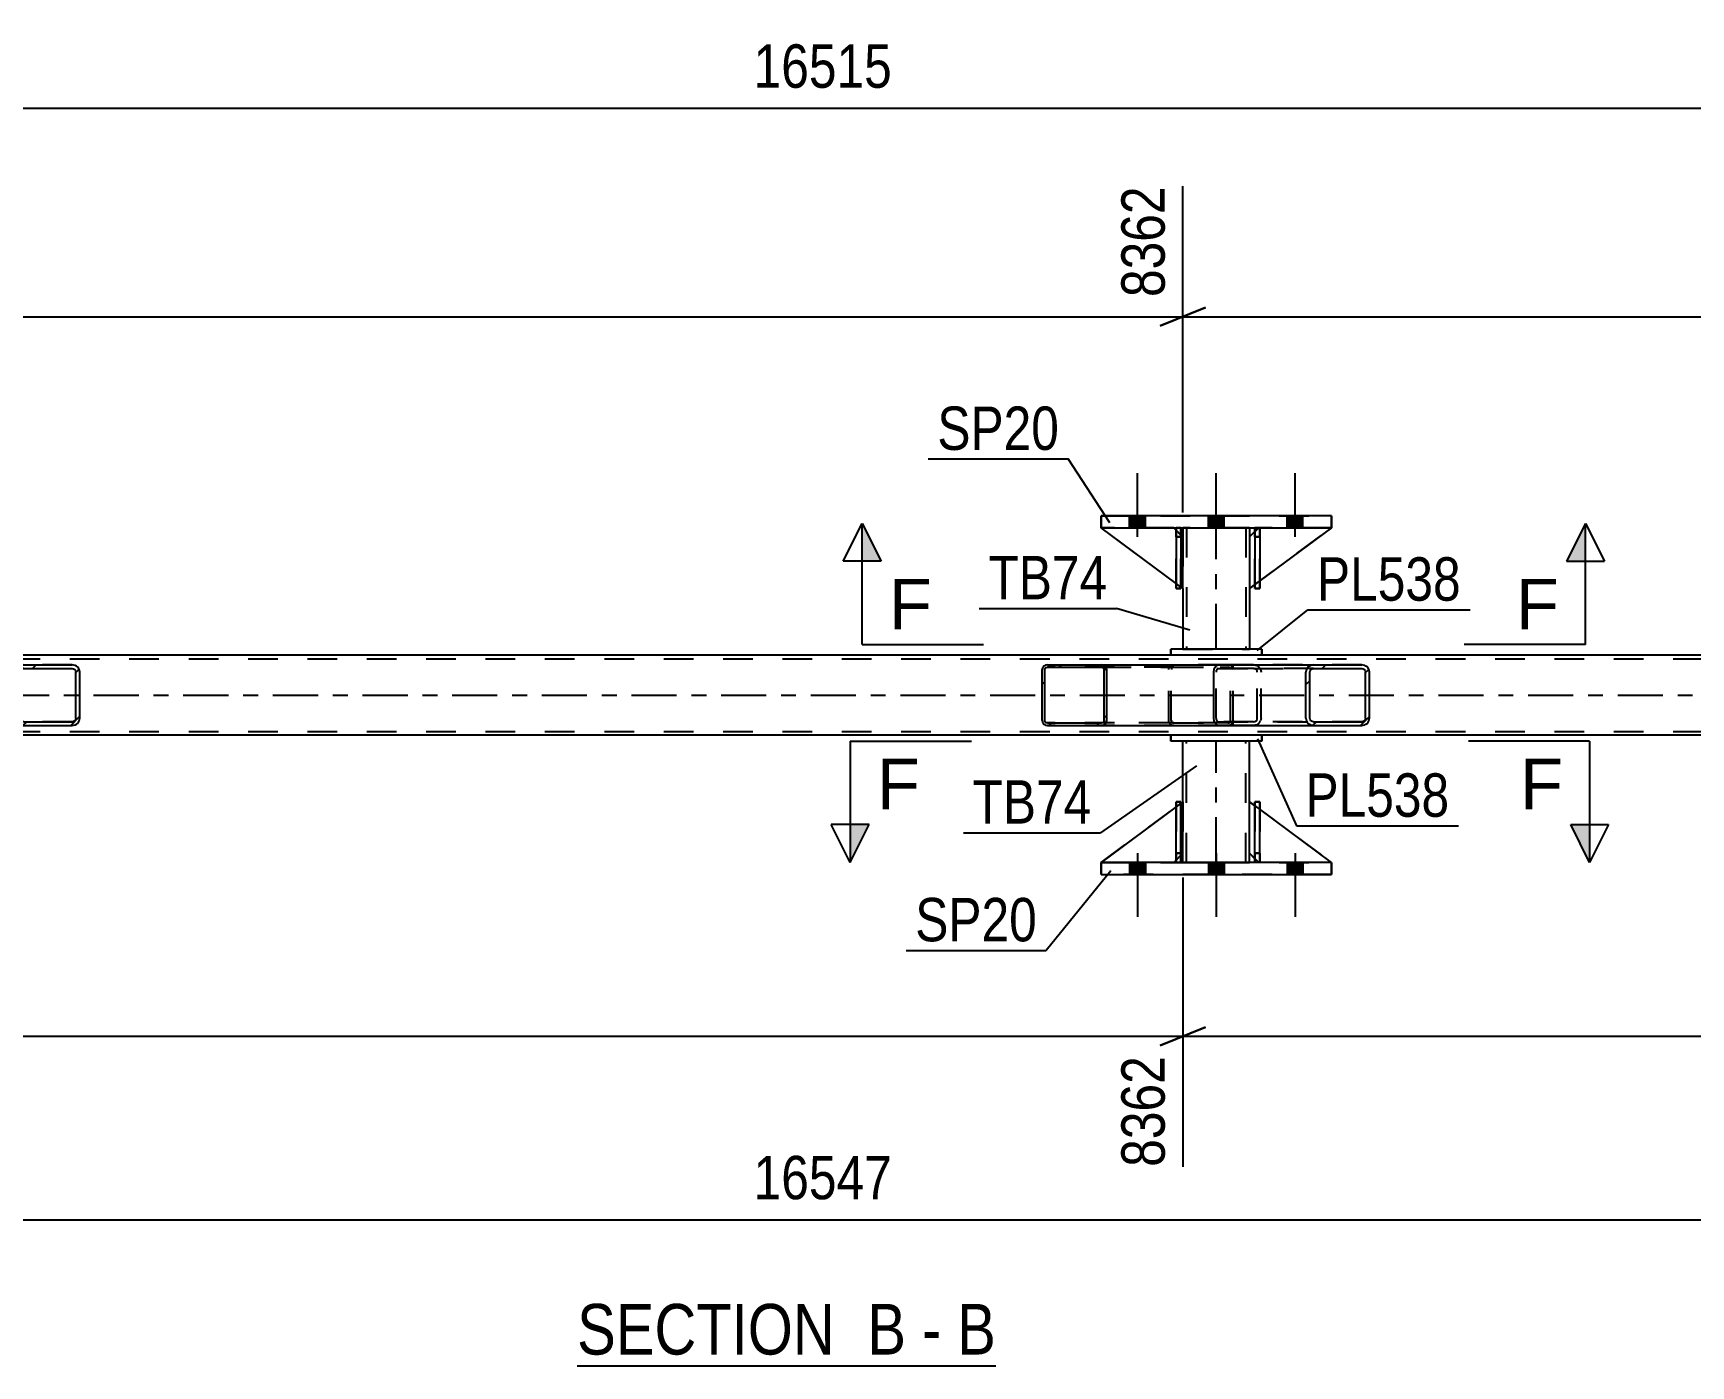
# Model space of a CAD drawing. Header units: millimetres. Extents: x -87 to 754, y -430 to 164.
# Drawn here: x 286.8 to 396.2, y -264.5 to -176.5 of the extents above; entities that cross this region are included whole.
import ezdxf

# ---------------------------------------------------------------- set-up
doc = ezdxf.new("R2010")
doc.units = ezdxf.units.MM
doc.linetypes.add('DXK_LINE_DOT2', pattern=[3.9198, 1.9599, -1.9599])
doc.linetypes.add('DXK_LINE_DOT3', pattern=[5.9187, 2.979, -0.9799, 0.9799, -0.9799])
doc.styles.add('Arial', font='ARIAL.TTF', dxfattribs={"height": 0.2})
doc.styles.add('Arial Narrow', font='ARIALN.TTF', dxfattribs={"height": 0.2})

# ---------------------------------------------------------------- blocks, each defined once
blk = doc.blocks.new('Unknown-814185698-12 - 5375')
at = {"color": 6, "linetype": 'Continuous'}
blk.add_line((322.72, -264.47), (350.37, -264.47), dxfattribs=at)
at = {"color": 0, "linetype": 'Continuous'}
for points in [[(340.83, -263.72), (340.83, -260.22), (322.72, -260.22), (322.72, -263.72)], [(344.43, -263.72), (344.43, -260.22), (341.88, -260.22), (341.88, -263.72)], [(346.76, -263.72), (346.76, -260.22), (345.48, -260.22), (345.48, -263.72)], [(350.37, -263.72), (350.37, -260.22), (347.81, -260.22), (347.81, -263.72)]]:
    blk.add_wipeout(points, dxfattribs=at)
at = {"color": 7, "linetype": 'Continuous', "style": 'Arial Narrow'}
for s, p in [('SECTION ', (322.72, -263.72)), ('B', (341.88, -263.72)), ('B', (347.81, -263.72)), ('-', (345.48, -263.72))]:
    blk.add_text(s, height=3.34, dxfattribs=at).set_placement(p)
blk = doc.blocks.new('Part-814185698-5410 - 5375')
at = {"color": 7, "linetype": 'DXK_LINE_DOT2'}
for p, q in [((362.71, -227.24), (357.31, -231.24)), ((357.31, -231.24), (362.71, -227.24)), ((362.71, -230.64), (362.71, -227.24)), ((362.71, -227.24), (362.71, -227.24)), ((362.71, -227.24), (362.71, -230.64)), ((362.11, -231.24), (362.71, -230.64)), ((362.71, -230.64), (362.11, -231.24)), ((362.71, -230.64), (362.71, -230.64)), ((357.31, -231.24), (362.11, -231.24))]:
    blk.add_line(p, q, dxfattribs=at)
blk = doc.blocks.new('Part-814185698-5475 - 5375')
at = {"color": 7, "linetype": 'DXK_LINE_DOT2'}
for p, q in [((367.78, -227.24), (367.46, -227.24)), ((367.46, -230.64), (367.46, -227.24)), ((367.46, -231.24), (367.46, -227.24)), ((367.78, -227.24), (367.78, -230.64)), ((367.78, -231.24), (367.78, -227.24)), ((367.78, -230.64), (367.46, -230.64)), ((367.46, -231.24), (367.46, -230.64)), ((367.78, -230.64), (367.78, -231.24)), ((367.78, -231.24), (367.46, -231.24)), ((367.78, -231.24), (367.78, -231.24))]:
    blk.add_line(p, q, dxfattribs=at)
blk = doc.blocks.new('Part-814185698-5414 - 5375')
at = {"linetype": 'Continuous'}
h = blk.add_hatch(dxfattribs=at)
h.set_pattern_fill('', scale=0.7, style=0, pattern_type=0)
h.set_pattern_definition([(45, (374.9814, -218.501), (-1.57154, 1.57154), [])])
h.paths.add_polyline_path([(375.02, -218.68), (374.98, -218.5), (374.87, -218.35), (374.71, -218.24), (374.52, -218.2), (371.33, -218.2), (371.14, -218.24), (370.98, -218.35), (370.87, -218.5), (370.83, -218.68), (370.83, -221.72), (370.87, -221.91), (370.98, -222.06), (371.14, -222.17), (371.33, -222.2), (374.52, -222.2), (374.71, -222.17), (374.87, -222.06), (374.98, -221.91), (375.02, -221.72)])
h.paths.add_polyline_path([(374.75, -221.82), (374.69, -221.89), (374.61, -221.95), (374.52, -221.96), (371.33, -221.96), (371.24, -221.95), (371.15, -221.89), (371.1, -221.82), (371.08, -221.72), (371.08, -218.68), (371.1, -218.59), (371.15, -218.51), (371.24, -218.46), (371.33, -218.44), (374.52, -218.44), (374.61, -218.46), (374.69, -218.51), (374.75, -218.59), (374.77, -218.68), (374.77, -221.72)])
at = {"color": 2, "linetype": 'Continuous'}
for p, q in [((364.76, -218.68), (364.78, -218.5)), ((364.76, -221.72), (364.76, -218.68)), ((364.78, -218.5), (364.84, -218.35)), ((364.84, -218.35), (364.93, -218.24)), ((364.93, -218.24), (365.03, -218.2)), ((365.03, -218.2), (371.33, -218.2)), ((370.87, -218.5), (370.83, -218.68)), ((370.83, -221.72), (370.83, -218.68)), ((371.08, -218.68), (371.1, -218.59)), ((371.08, -221.72), (371.08, -218.68)), ((371.1, -218.59), (371.15, -218.51)), ((371.33, -218.2), (371.14, -218.24)), ((371.15, -218.51), (371.24, -218.46)), ((371.24, -218.46), (371.33, -218.44)), ((371.33, -218.2), (374.52, -218.2)), ((371.33, -218.44), (374.52, -218.44)), ((374.71, -218.24), (374.52, -218.2)), ((374.52, -218.44), (374.61, -218.46)), ((374.61, -218.46), (374.69, -218.51)), ((374.69, -218.51), (374.75, -218.59)), ((374.75, -218.59), (374.77, -218.68)), ((374.77, -221.72), (374.77, -218.68)), ((375.02, -218.68), (374.98, -218.5)), ((375.02, -221.72), (375.02, -218.68)), ((364.78, -221.91), (364.76, -221.72)), ((364.84, -222.06), (364.78, -221.91)), ((364.93, -222.17), (364.84, -222.06)), ((370.83, -221.72), (370.87, -221.91)), ((371.1, -221.82), (371.08, -221.72)), ((371.15, -221.89), (371.1, -221.82)), ((371.24, -221.95), (371.15, -221.89)), ((371.33, -221.96), (371.24, -221.95)), ((371.33, -221.96), (374.52, -221.96)), ((374.61, -221.95), (374.52, -221.96)), ((374.69, -221.89), (374.61, -221.95)), ((374.75, -221.82), (374.69, -221.89)), ((374.77, -221.72), (374.75, -221.82)), ((374.98, -221.91), (375.02, -221.72)), ((365.03, -222.2), (364.93, -222.17)), ((365.03, -222.2), (371.33, -222.2)), ((371.14, -222.17), (371.33, -222.2)), ((371.33, -222.2), (374.52, -222.2)), ((374.52, -222.2), (374.71, -222.17))]:
    blk.add_line(p, q, dxfattribs=at)
at = {"color": 7, "linetype": 'DXK_LINE_DOT2'}
for p, q in [((364.91, -218.59), (364.9, -218.68)), ((364.9, -221.72), (364.9, -218.68)), ((364.94, -218.51), (364.91, -218.59)), ((364.98, -218.46), (364.94, -218.51)), ((365.03, -218.44), (364.98, -218.46)), ((367.37, -218.2), (365.03, -218.2)), ((371.33, -218.44), (365.03, -218.44)), ((365.03, -218.44), (367.37, -218.44)), ((366.02, -218.44), (366.02, -218.2)), ((374.52, -218.2), (367.37, -218.2)), ((367.37, -218.2), (367.56, -218.24)), ((367.37, -218.44), (374.52, -218.44)), ((367.46, -218.46), (367.37, -218.44)), ((367.54, -218.51), (367.46, -218.46)), ((367.6, -218.59), (367.54, -218.51)), ((367.62, -218.68), (367.6, -218.59)), ((367.62, -221.72), (367.62, -218.68)), ((367.83, -218.5), (367.87, -218.68)), ((367.87, -221.72), (367.87, -218.68)), ((364.9, -221.72), (364.91, -221.82)), ((364.91, -221.82), (364.94, -221.89)), ((364.94, -221.89), (364.98, -221.95)), ((364.98, -221.95), (365.03, -221.96)), ((367.37, -221.96), (365.03, -221.96)), ((365.03, -221.96), (371.33, -221.96)), ((366.02, -222.2), (366.02, -221.96)), ((367.37, -221.96), (367.46, -221.95)), ((374.52, -221.96), (367.37, -221.96)), ((367.46, -221.95), (367.54, -221.89)), ((367.54, -221.89), (367.6, -221.82)), ((367.6, -221.82), (367.62, -221.72)), ((367.87, -221.72), (367.83, -221.91)), ((367.37, -222.2), (365.03, -222.2)), ((367.56, -222.17), (367.37, -222.2)), ((367.37, -222.2), (374.52, -222.2))]:
    blk.add_line(p, q, dxfattribs=at)
for centre, start, end in [((367.38, -218.7), 23.8496, 68.8061), ((367.38, -221.71), 291.1942, 336.1507)]:
    blk.add_arc(centre, 0.492, start, end, dxfattribs=at)
at = {"color": 2, "linetype": 'Continuous'}
for centre, start, end in [((371.32, -218.7), 111.1942, 156.1507), ((374.53, -218.7), 23.8495, 68.806), ((371.32, -221.71), 203.8495, 248.806), ((374.53, -221.71), 291.1942, 336.1507)]:
    blk.add_arc(centre, 0.492, start, end, dxfattribs=at)
blk = doc.blocks.new('Part-814185698-5417 - 5375')
at = {"color": 7, "linetype": 'DXK_LINE_DOT2'}
for p, q in [((357.31, -231.24), (362.71, -227.24)), ((362.58, -227.34), (362.26, -227.58)), ((362.71, -227.24), (362.71, -230.64)), ((362.71, -230.64), (362.11, -231.24)), ((362.58, -230.77), (362.26, -231.09)), ((357.31, -231.24), (362.11, -231.24))]:
    blk.add_line(p, q, dxfattribs=at)
at = {"color": 2, "linetype": 'Continuous'}
for p, q in [((362.26, -227.58), (357.31, -231.24)), ((362.71, -227.24), (362.58, -227.34)), ((362.71, -230.64), (362.71, -227.24)), ((362.71, -227.24), (362.71, -227.24)), ((362.71, -230.64), (362.58, -230.77)), ((362.71, -230.64), (362.71, -230.64)), ((362.26, -231.09), (362.11, -231.24))]:
    blk.add_line(p, q, dxfattribs=at)
blk = doc.blocks.new('Part-814185698-5418 - 5375')
at = {"color": 7, "linetype": 'DXK_LINE_DOT2'}
for p, q in [((367.11, -230.64), (367.11, -227.24)), ((367.11, -227.24), (372.51, -231.24)), ((367.71, -231.24), (367.11, -230.64)), ((372.51, -231.24), (367.71, -231.24))]:
    blk.add_line(p, q, dxfattribs=at)
blk = doc.blocks.new('Part-814185698-5419 - 5375')
at = {"color": 2, "linetype": 'Continuous'}
for p, q in [((367.11, -230.64), (367.11, -227.24)), ((367.46, -227.51), (367.11, -227.24)), ((372.51, -231.24), (367.78, -227.74)), ((367.46, -231), (367.11, -230.64))]:
    blk.add_line(p, q, dxfattribs=at)
at = {"color": 7, "linetype": 'DXK_LINE_DOT2'}
for p, q in [((367.78, -227.74), (367.46, -227.51)), ((367.71, -231.24), (367.46, -231)), ((372.51, -231.24), (367.71, -231.24)), ((372.51, -231.24), (372.51, -231.24)), ((372.51, -231.24), (372.51, -231.24))]:
    blk.add_line(p, q, dxfattribs=at)
blk = doc.blocks.new('Part-814185698-5488 - 5375')
at = {"color": 7, "linetype": 'DXK_LINE_DOT2'}
for p, q in [((367.46, -209.76), (367.46, -209.16)), ((367.46, -209.16), (367.46, -209.16)), ((367.46, -209.16), (367.46, -213.16)), ((367.78, -209.16), (367.46, -209.16)), ((367.46, -213.16), (367.46, -209.76)), ((367.46, -209.76), (367.78, -209.76)), ((367.78, -209.76), (367.78, -209.16)), ((367.78, -213.16), (367.78, -209.16)), ((367.78, -209.76), (367.78, -213.16)), ((367.46, -213.16), (367.78, -213.16))]:
    blk.add_line(p, q, dxfattribs=at)
blk = doc.blocks.new('Part-814185698-5424 - 5375')
at = {"color": 2, "linetype": 'Continuous'}
for p, q in [((357.31, -231.24), (357.31, -232.04)), ((372.51, -231.24), (357.31, -231.24)), ((357.31, -231.24), (357.31, -231.24)), ((372.51, -232.04), (372.51, -231.24)), ((372.51, -231.24), (372.51, -231.24)), ((357.31, -232.04), (372.51, -232.04)), ((357.31, -232.04), (357.31, -232.04)), ((372.51, -232.04), (372.51, -232.04))]:
    blk.add_line(p, q, dxfattribs=at)
at = {"color": 7, "linetype": 'DXK_LINE_DOT2'}
for p, q in [((357.31, -232.04), (357.31, -231.24)), ((357.31, -231.24), (372.51, -231.24)), ((372.51, -231.24), (372.51, -232.04)), ((372.51, -232.04), (357.31, -232.04))]:
    blk.add_line(p, q, dxfattribs=at)
blk = doc.blocks.new('Part-814185698-5429 - 5375')
at = {"color": 2, "linetype": 'Continuous'}
for p, q in [((372.51, -208.36), (357.31, -208.36)), ((357.31, -208.36), (357.31, -209.16)), ((357.31, -208.36), (357.31, -208.36)), ((372.51, -209.16), (372.51, -208.36)), ((372.51, -208.36), (372.51, -208.36)), ((357.31, -209.16), (372.51, -209.16)), ((357.31, -209.16), (357.31, -209.16)), ((372.51, -209.16), (372.51, -209.16))]:
    blk.add_line(p, q, dxfattribs=at)
at = {"color": 7, "linetype": 'DXK_LINE_DOT2'}
for p, q in [((357.31, -208.36), (372.51, -208.36)), ((357.31, -209.16), (357.31, -208.36)), ((372.51, -208.36), (372.51, -209.16)), ((357.31, -209.16), (372.51, -209.16))]:
    blk.add_line(p, q, dxfattribs=at)
blk = doc.blocks.new('Part-814185698-5436 - 5375')
at = {"color": 2, "linetype": 'Continuous'}
for p, q in [((367.78, -209.16), (367.46, -209.16)), ((367.46, -209.16), (367.46, -213.16)), ((367.78, -209.16), (367.78, -209.16)), ((367.78, -209.16), (367.78, -213.16)), ((367.78, -213.16), (367.46, -213.16))]:
    blk.add_line(p, q, dxfattribs=at)
at = {"color": 7, "linetype": 'DXK_LINE_DOT2'}
for p, q in [((367.46, -209.76), (367.46, -209.16)), ((367.78, -209.76), (367.46, -209.76)), ((367.46, -209.76), (367.46, -213.16)), ((367.78, -209.76), (367.78, -209.16)), ((367.78, -209.16), (367.78, -209.16)), ((367.78, -213.16), (367.78, -209.76))]:
    blk.add_line(p, q, dxfattribs=at)
blk = doc.blocks.new('Part-814185698-5441 - 5375')
at = {"color": 2, "linetype": 'Continuous'}
for p, q in [((362.71, -227.24), (362.71, -223.24)), ((367.11, -227.24), (367.11, -223.24)), ((362.71, -231.24), (362.71, -230.64)), ((367.11, -231.24), (367.11, -230.64))]:
    blk.add_line(p, q, dxfattribs=at)
at = {"color": 7, "linetype": 'DXK_LINE_DOT2'}
for p, q in [((367.11, -223.24), (362.71, -223.24)), ((367.11, -223.24), (362.71, -223.24)), ((362.95, -231.24), (362.95, -223.24)), ((366.87, -231.24), (366.87, -223.24)), ((362.71, -230.64), (362.71, -227.24)), ((367.11, -230.64), (367.11, -227.24)), ((367.11, -231.24), (362.71, -231.24)), ((362.71, -231.24), (362.71, -231.24)), ((362.71, -231.24), (367.11, -231.24)), ((362.71, -231.24), (362.71, -231.24)), ((362.95, -231.24), (362.95, -231.24)), ((366.87, -231.24), (366.87, -231.24)), ((367.11, -231.24), (367.11, -231.24)), ((367.11, -231.24), (367.11, -231.24))]:
    blk.add_line(p, q, dxfattribs=at)
at = {"color": 7, "linetype": 'DXK_LINE_DOT3'}
blk.add_line((364.91, -231.24), (364.91, -223.24), dxfattribs=at)
blk = doc.blocks.new('Part-814185698-5446 - 5375')
at = {"color": 2, "linetype": 'Continuous'}
for p, q in [((367.91, -222.84), (361.91, -222.84)), ((361.91, -223.24), (361.91, -222.84)), ((361.91, -222.84), (361.91, -222.84)), ((367.91, -222.84), (367.91, -223.24)), ((367.91, -222.84), (367.91, -222.84)), ((367.91, -223.24), (361.91, -223.24)), ((361.91, -223.24), (361.91, -223.24)), ((367.91, -223.24), (367.91, -223.24))]:
    blk.add_line(p, q, dxfattribs=at)
at = {"color": 7, "linetype": 'DXK_LINE_DOT2'}
for p, q in [((367.91, -222.84), (361.91, -222.84)), ((361.91, -222.84), (361.91, -223.24)), ((367.91, -223.24), (367.91, -222.84)), ((367.91, -223.24), (361.91, -223.24))]:
    blk.add_line(p, q, dxfattribs=at)
blk = doc.blocks.new('Part-814185698-5451 - 5375')
at = {"color": 2, "linetype": 'Continuous'}
for p, q in [((367.91, -217.16), (361.91, -217.16)), ((361.91, -217.56), (361.91, -217.16)), ((361.91, -217.16), (361.91, -217.16)), ((367.91, -217.56), (361.91, -217.56)), ((361.91, -217.56), (361.91, -217.56)), ((367.91, -217.16), (367.91, -217.56)), ((367.91, -217.16), (367.91, -217.16)), ((367.91, -217.56), (367.91, -217.56))]:
    blk.add_line(p, q, dxfattribs=at)
at = {"color": 7, "linetype": 'DXK_LINE_DOT2'}
for p, q in [((367.91, -217.16), (361.91, -217.16)), ((361.91, -217.16), (361.91, -217.56)), ((367.91, -217.56), (361.91, -217.56)), ((367.91, -217.56), (367.91, -217.16))]:
    blk.add_line(p, q, dxfattribs=at)
blk = doc.blocks.new('Part-814185698-5520 - 5375')
at = {"color": 2, "linetype": 'Continuous'}
for p, q in [((362.26, -212.83), (357.31, -209.16)), ((362.26, -209.32), (362.11, -209.16)), ((362.71, -209.76), (362.58, -209.64)), ((362.71, -209.76), (362.71, -209.76)), ((362.71, -213.16), (362.71, -209.76)), ((362.58, -213.07), (362.71, -213.16)), ((362.71, -213.16), (362.71, -213.16))]:
    blk.add_line(p, q, dxfattribs=at)
at = {"color": 7, "linetype": 'DXK_LINE_DOT2'}
for p, q in [((362.11, -209.16), (357.31, -209.16)), ((362.11, -209.16), (362.71, -209.76)), ((362.58, -209.64), (362.26, -209.32)), ((362.71, -209.76), (362.71, -213.16)), ((362.58, -213.07), (362.26, -212.83))]:
    blk.add_line(p, q, dxfattribs=at)
blk = doc.blocks.new('Part-814185698-5456 - 5375')
at = {"color": 2, "linetype": 'Continuous'}
for p, q in [((362.71, -209.16), (362.71, -209.76)), ((367.11, -209.16), (367.11, -209.76)), ((362.71, -213.16), (362.71, -217.16)), ((367.11, -213.16), (367.11, -217.16))]:
    blk.add_line(p, q, dxfattribs=at)
at = {"color": 7, "linetype": 'DXK_LINE_DOT2'}
for p, q in [((367.11, -209.16), (362.71, -209.16)), ((362.71, -209.16), (362.71, -209.16)), ((362.71, -209.16), (362.71, -209.16)), ((362.71, -209.16), (367.11, -209.16)), ((362.71, -209.76), (362.71, -213.16)), ((362.95, -209.16), (362.95, -217.16)), ((366.87, -209.16), (366.87, -217.16)), ((367.11, -209.16), (367.11, -209.16)), ((367.11, -209.16), (367.11, -209.16)), ((367.11, -209.76), (367.11, -213.16)), ((367.11, -217.16), (362.71, -217.16)), ((362.71, -217.16), (362.71, -217.16)), ((362.71, -217.16), (367.11, -217.16)), ((362.71, -217.16), (362.71, -217.16)), ((362.95, -217.16), (362.95, -217.16)), ((366.87, -217.16), (366.87, -217.16)), ((367.11, -217.16), (367.11, -217.16)), ((367.11, -217.16), (367.11, -217.16))]:
    blk.add_line(p, q, dxfattribs=at)
at = {"color": 7, "linetype": 'DXK_LINE_DOT3'}
blk.add_line((364.91, -217.16), (364.91, -209.16), dxfattribs=at)
blk = doc.blocks.new('Part-814185698-5521 - 5375')
at = {"color": 7, "linetype": 'DXK_LINE_DOT2'}
for p, q in [((367.71, -209.16), (367.11, -209.76)), ((367.11, -213.16), (372.51, -209.16)), ((367.11, -209.76), (367.11, -213.16)), ((372.51, -209.16), (367.71, -209.16))]:
    blk.add_line(p, q, dxfattribs=at)
blk = doc.blocks.new('Part-814185698-5485 - 5375')
at = {"color": 2, "linetype": 'Continuous'}
for p, q in [((367.46, -231.24), (367.46, -227.24)), ((367.46, -227.24), (367.78, -227.24)), ((367.78, -231.24), (367.78, -227.24)), ((367.46, -231.24), (367.46, -231.24)), ((367.78, -231.24), (367.46, -231.24))]:
    blk.add_line(p, q, dxfattribs=at)
at = {"color": 7, "linetype": 'DXK_LINE_DOT2'}
for p, q in [((367.46, -227.24), (367.46, -230.64)), ((367.78, -230.64), (367.78, -227.24)), ((367.46, -230.64), (367.46, -231.24)), ((367.46, -230.64), (367.78, -230.64)), ((367.78, -231.24), (367.78, -230.64)), ((367.78, -231.24), (367.78, -231.24))]:
    blk.add_line(p, q, dxfattribs=at)
blk = doc.blocks.new('Part-814185698-5518 - 5375')
at = {"color": 2, "linetype": 'Continuous'}
for p, q in [((362.58, -209.16), (362.26, -209.16)), ((362.26, -209.16), (362.26, -213.16)), ((362.58, -209.16), (362.58, -209.16)), ((362.58, -209.16), (362.58, -213.16)), ((362.58, -213.16), (362.26, -213.16))]:
    blk.add_line(p, q, dxfattribs=at)
at = {"color": 7, "linetype": 'DXK_LINE_DOT2'}
for p, q in [((362.26, -209.76), (362.26, -209.16)), ((362.58, -209.76), (362.26, -209.76)), ((362.26, -209.76), (362.26, -213.16)), ((362.58, -209.76), (362.58, -209.16)), ((362.58, -209.16), (362.58, -209.16)), ((362.58, -213.16), (362.58, -209.76))]:
    blk.add_line(p, q, dxfattribs=at)
blk = doc.blocks.new('Part-814185698-5519 - 5375')
at = {"color": 7, "linetype": 'DXK_LINE_DOT2'}
for p, q in [((362.71, -213.16), (357.31, -209.16)), ((357.31, -209.16), (362.11, -209.16)), ((362.11, -209.16), (362.71, -209.76)), ((362.71, -209.76), (362.11, -209.16)), ((362.71, -209.76), (362.71, -213.16)), ((362.71, -209.76), (362.71, -209.76)), ((362.71, -209.76), (362.71, -213.16))]:
    blk.add_line(p, q, dxfattribs=at)
blk = doc.blocks.new('Part-814185698-5546 - 5375')
at = {"linetype": 'Continuous'}
h = blk.add_hatch(dxfattribs=at)
h.set_pattern_fill('', scale=0.7, style=0, pattern_type=0)
h.set_pattern_definition([(45, (289.8471, -218.5011), (-1.57154, 1.57154), [])])
h.paths.add_polyline_path([(289.89, -218.68), (289.85, -218.5), (289.74, -218.35), (289.58, -218.24), (289.38, -218.2), (286.2, -218.2), (286.01, -218.24), (285.84, -218.35), (285.73, -218.5), (285.7, -218.68), (285.7, -221.72), (285.73, -221.91), (285.84, -222.06), (286.01, -222.17), (286.2, -222.2), (289.38, -222.2), (289.58, -222.17), (289.74, -222.06), (289.85, -221.91), (289.89, -221.72)])
h.paths.add_polyline_path([(289.61, -221.82), (289.56, -221.89), (289.48, -221.95), (289.38, -221.96), (286.2, -221.96), (286.1, -221.95), (286.02, -221.89), (285.97, -221.82), (285.95, -221.72), (285.95, -218.68), (285.97, -218.59), (286.02, -218.52), (286.1, -218.46), (286.2, -218.44), (289.38, -218.44), (289.48, -218.46), (289.56, -218.52), (289.61, -218.59), (289.63, -218.68), (289.63, -221.72)])
at = {"color": 2, "linetype": 'Continuous'}
for p, q in [((279.63, -218.68), (279.65, -218.5)), ((279.63, -221.72), (279.63, -218.68)), ((279.65, -218.5), (279.71, -218.35)), ((279.71, -218.35), (279.79, -218.24)), ((279.79, -218.24), (279.9, -218.2)), ((279.9, -218.2), (286.2, -218.2)), ((285.73, -218.5), (285.7, -218.68)), ((285.7, -221.72), (285.7, -218.68)), ((285.95, -218.68), (285.97, -218.59)), ((285.95, -221.72), (285.95, -218.68)), ((285.97, -218.59), (286.02, -218.52)), ((286.2, -218.2), (286.01, -218.24)), ((286.02, -218.52), (286.1, -218.46)), ((286.1, -218.46), (286.2, -218.44)), ((286.2, -218.2), (289.38, -218.2)), ((286.2, -218.44), (289.38, -218.44)), ((289.58, -218.24), (289.38, -218.2)), ((289.38, -218.44), (289.48, -218.46)), ((289.48, -218.46), (289.56, -218.52)), ((289.56, -218.52), (289.61, -218.59)), ((289.61, -218.59), (289.63, -218.68)), ((289.63, -221.72), (289.63, -218.68)), ((289.89, -218.68), (289.85, -218.5)), ((289.89, -221.72), (289.89, -218.68)), ((279.65, -221.91), (279.63, -221.72)), ((279.71, -222.06), (279.65, -221.91)), ((279.79, -222.17), (279.71, -222.06)), ((285.7, -221.72), (285.73, -221.91)), ((285.97, -221.82), (285.95, -221.72)), ((286.02, -221.89), (285.97, -221.82)), ((286.1, -221.95), (286.02, -221.89)), ((286.2, -221.96), (286.1, -221.95)), ((286.2, -221.96), (289.38, -221.96)), ((289.48, -221.95), (289.38, -221.96)), ((289.56, -221.89), (289.48, -221.95)), ((289.61, -221.82), (289.56, -221.89)), ((289.63, -221.72), (289.61, -221.82)), ((289.85, -221.91), (289.89, -221.72)), ((279.9, -222.2), (279.79, -222.17)), ((279.9, -222.2), (286.2, -222.2)), ((286.01, -222.17), (286.2, -222.2)), ((286.2, -222.2), (289.38, -222.2)), ((289.38, -222.2), (289.58, -222.17))]:
    blk.add_line(p, q, dxfattribs=at)
at = {"color": 7, "linetype": 'DXK_LINE_DOT2'}
for p, q in [((279.77, -218.59), (279.76, -218.68)), ((279.76, -221.72), (279.76, -218.68)), ((279.8, -218.52), (279.77, -218.59)), ((279.85, -218.46), (279.8, -218.52)), ((279.9, -218.44), (279.85, -218.46)), ((282.23, -218.2), (279.9, -218.2)), ((286.2, -218.44), (279.9, -218.44)), ((279.9, -218.44), (282.23, -218.44)), ((280.89, -218.44), (280.89, -218.2)), ((289.38, -218.2), (282.23, -218.2)), ((282.23, -218.2), (282.42, -218.24)), ((282.23, -218.44), (289.38, -218.44)), ((282.33, -218.46), (282.23, -218.44)), ((282.41, -218.52), (282.33, -218.46)), ((282.46, -218.59), (282.41, -218.52)), ((282.48, -218.68), (282.46, -218.59)), ((282.48, -221.72), (282.48, -218.68)), ((282.7, -218.5), (282.74, -218.68)), ((282.74, -221.72), (282.74, -218.68)), ((279.76, -221.72), (279.77, -221.82)), ((279.77, -221.82), (279.8, -221.89)), ((279.8, -221.89), (279.85, -221.95)), ((279.85, -221.95), (279.9, -221.96)), ((282.23, -221.96), (279.9, -221.96)), ((279.9, -221.96), (286.2, -221.96)), ((280.89, -222.2), (280.89, -221.96)), ((282.23, -221.96), (282.33, -221.95)), ((289.38, -221.96), (282.23, -221.96)), ((282.33, -221.95), (282.41, -221.89)), ((282.41, -221.89), (282.46, -221.82)), ((282.46, -221.82), (282.48, -221.72)), ((282.74, -221.72), (282.7, -221.91)), ((282.23, -222.2), (279.9, -222.2)), ((282.42, -222.17), (282.23, -222.2)), ((282.23, -222.2), (289.38, -222.2))]:
    blk.add_line(p, q, dxfattribs=at)
for centre, start, end in [((282.25, -218.7), 23.8496, 68.8061), ((282.25, -221.71), 291.1942, 336.1507)]:
    blk.add_arc(centre, 0.492, start, end, dxfattribs=at)
at = {"color": 2, "linetype": 'Continuous'}
for centre, start, end in [((286.18, -218.7), 111.1942, 156.1507), ((289.4, -218.7), 23.8495, 68.806), ((286.18, -221.71), 203.8495, 248.806), ((289.4, -221.71), 291.1942, 336.1507)]:
    blk.add_arc(centre, 0.492, start, end, dxfattribs=at)
blk = doc.blocks.new('Part-814185698-5551 - 5375')
at = {"color": 7, "linetype": 'DXK_LINE_DOT2'}
for p, q in [((631.03, -217.56), (54.05, -217.57)), ((367.91, -217.56), (361.91, -217.56)), ((54.05, -217.81), (631.03, -217.8)), ((54.05, -217.81), (631.03, -217.8)), ((54.05, -222.61), (631.03, -222.6)), ((54.05, -222.61), (631.03, -222.6)), ((631.03, -222.84), (54.05, -222.85)), ((367.91, -222.84), (361.91, -222.84))]:
    blk.add_line(p, q, dxfattribs=at)
at = {"color": 2, "linetype": 'Continuous'}
for p, q in [((361.91, -217.56), (197.64, -217.57)), ((532.18, -217.56), (367.91, -217.56)), ((361.91, -222.84), (197.64, -222.85)), ((532.18, -222.84), (367.91, -222.84))]:
    blk.add_line(p, q, dxfattribs=at)
at = {"color": 7, "linetype": 'DXK_LINE_DOT3'}
blk.add_line((54.05, -220.21), (631.03, -220.2), dxfattribs=at)
blk = doc.blocks.new('Part-814185698-5597 - 5375')
at = {"color": 2, "linetype": 'Continuous'}
for p, q in [((367.46, -209.41), (367.11, -209.76)), ((367.11, -209.76), (367.11, -213.16)), ((372.51, -209.16), (367.78, -212.67)), ((367.46, -212.9), (367.11, -213.16))]:
    blk.add_line(p, q, dxfattribs=at)
at = {"color": 7, "linetype": 'DXK_LINE_DOT2'}
for p, q in [((367.71, -209.16), (367.46, -209.41)), ((372.51, -209.16), (367.71, -209.16)), ((367.78, -212.67), (367.46, -212.9))]:
    blk.add_line(p, q, dxfattribs=at)
blk = doc.blocks.new('Part-814185698-5599 - 5375')
at = {"color": 7, "linetype": 'DXK_LINE_DOT2'}
for p, q in [((362.58, -227.24), (362.26, -227.24)), ((362.26, -230.64), (362.26, -227.24)), ((362.26, -231.24), (362.26, -227.24)), ((362.58, -227.24), (362.58, -230.64)), ((362.58, -231.24), (362.58, -227.24)), ((362.58, -230.64), (362.26, -230.64)), ((362.26, -231.24), (362.26, -230.64)), ((362.58, -230.64), (362.58, -231.24)), ((362.58, -231.24), (362.26, -231.24)), ((362.58, -231.24), (362.58, -231.24))]:
    blk.add_line(p, q, dxfattribs=at)
blk = doc.blocks.new('Part-814185698-5601 - 5375')
at = {"color": 2, "linetype": 'Continuous'}
for p, q in [((362.26, -231.24), (362.26, -227.24)), ((362.26, -227.24), (362.58, -227.24)), ((362.58, -231.24), (362.58, -227.24)), ((362.26, -231.24), (362.26, -231.24)), ((362.58, -231.24), (362.26, -231.24))]:
    blk.add_line(p, q, dxfattribs=at)
at = {"color": 7, "linetype": 'DXK_LINE_DOT2'}
for p, q in [((362.26, -227.24), (362.26, -230.64)), ((362.58, -230.64), (362.58, -227.24)), ((362.26, -230.64), (362.26, -231.24)), ((362.26, -230.64), (362.58, -230.64)), ((362.58, -231.24), (362.58, -230.64)), ((362.58, -231.24), (362.58, -231.24))]:
    blk.add_line(p, q, dxfattribs=at)
blk = doc.blocks.new('Bolt-814185698-5659 - 5375')
at = {"linetype": 'Continuous'}
for points in [[(359.19, -209.16), (360.23, -209.16), (360.23, -208.36), (359.19, -208.36)], [(359.19, -209.16), (360.23, -209.16), (360.23, -208.36), (359.19, -208.36)], [(359.19, -209.16), (360.23, -209.16), (360.23, -208.36), (359.19, -208.36)], [(364.39, -209.16), (365.43, -209.16), (365.43, -208.36), (364.39, -208.36)], [(364.39, -209.16), (365.43, -209.16), (365.43, -208.36), (364.39, -208.36)], [(369.59, -209.16), (370.63, -209.16), (370.63, -208.36), (369.59, -208.36)], [(369.59, -209.16), (370.63, -209.16), (370.63, -208.36), (369.59, -208.36)], [(369.59, -209.16), (370.63, -209.16), (370.63, -208.36), (369.59, -208.36)]]:
    blk.add_hatch(color=1, dxfattribs=at).paths.add_polyline_path(points)
at = {"color": 1, "linetype": 'Continuous'}
for p, q in [((359.71, -209.76), (359.71, -205.56)), ((359.71, -209.76), (359.71, -205.56)), ((359.71, -209.76), (359.71, -205.56)), ((364.91, -209.76), (364.91, -205.56)), ((364.91, -209.76), (364.91, -205.56)), ((370.11, -209.76), (370.11, -205.56)), ((370.11, -209.76), (370.11, -205.56)), ((370.11, -209.76), (370.11, -205.56)), ((359.19, -209.16), (359.19, -208.36)), ((359.19, -209.16), (359.19, -208.36)), ((359.19, -209.16), (359.19, -208.36)), ((360.23, -209.16), (360.23, -208.36)), ((360.23, -209.16), (360.23, -208.36)), ((360.23, -209.16), (360.23, -208.36)), ((364.39, -209.16), (364.39, -208.36)), ((364.39, -209.16), (364.39, -208.36)), ((365.43, -209.16), (365.43, -208.36)), ((365.43, -209.16), (365.43, -208.36)), ((369.59, -209.16), (369.59, -208.36)), ((369.59, -209.16), (369.59, -208.36)), ((369.59, -209.16), (369.59, -208.36)), ((370.63, -209.16), (370.63, -208.36)), ((370.63, -209.16), (370.63, -208.36)), ((370.63, -209.16), (370.63, -208.36))]:
    blk.add_line(p, q, dxfattribs=at)
blk = doc.blocks.new('Part-814185698-5616 - 5375')
at = {"color": 7, "linetype": 'DXK_LINE_DOT2'}
for p, q in [((362.26, -209.76), (362.26, -209.16)), ((362.26, -209.16), (362.26, -209.16)), ((362.26, -209.16), (362.26, -213.16)), ((362.58, -209.16), (362.26, -209.16)), ((362.26, -213.16), (362.26, -209.76)), ((362.26, -209.76), (362.58, -209.76)), ((362.58, -209.76), (362.58, -209.16)), ((362.58, -213.16), (362.58, -209.16)), ((362.58, -209.76), (362.58, -213.16)), ((362.26, -213.16), (362.58, -213.16))]:
    blk.add_line(p, q, dxfattribs=at)
blk = doc.blocks.new('Part-814185698-5641 - 5375')
at = {"linetype": 'Continuous'}
h = blk.add_hatch(dxfattribs=at)
h.set_pattern_fill('', scale=0.7, style=0, pattern_type=0)
h.set_pattern_definition([(45, (357.6493, -218.4022), (-1.57154, 1.57154), [])])
h.paths.add_polyline_path([(357.68, -218.52), (357.65, -218.4), (357.58, -218.3), (357.47, -218.23), (357.33, -218.2), (353.76, -218.2), (353.63, -218.23), (353.52, -218.3), (353.44, -218.4), (353.42, -218.52), (353.42, -221.88), (353.44, -222.01), (353.52, -222.11), (353.63, -222.18), (353.76, -222.2), (357.33, -222.2), (357.47, -222.18), (357.58, -222.11), (357.65, -222.01), (357.68, -221.88)])
h.paths.add_polyline_path([(357.49, -221.95), (357.46, -222), (357.4, -222.03), (357.33, -222.04), (353.76, -222.04), (353.69, -222.03), (353.64, -222), (353.6, -221.95), (353.59, -221.88), (353.59, -218.52), (353.6, -218.46), (353.64, -218.41), (353.69, -218.38), (353.76, -218.36), (357.33, -218.36), (357.4, -218.38), (357.46, -218.41), (357.49, -218.46), (357.5, -218.52), (357.5, -221.88)])
at = {"color": 2, "linetype": 'Continuous'}
for p, q in [((353.44, -218.4), (353.42, -218.52)), ((353.42, -221.88), (353.42, -218.52)), ((353.59, -218.52), (353.6, -218.46)), ((353.59, -221.88), (353.59, -218.52)), ((353.6, -218.46), (353.64, -218.41)), ((353.76, -218.2), (353.63, -218.23)), ((353.64, -218.41), (353.69, -218.38)), ((353.69, -218.38), (353.76, -218.36)), ((353.76, -218.2), (357.33, -218.2)), ((353.76, -218.36), (357.33, -218.36)), ((357.33, -218.2), (365.03, -218.2)), ((357.47, -218.23), (357.33, -218.2)), ((357.33, -218.36), (357.4, -218.38)), ((357.4, -218.38), (357.46, -218.41)), ((357.46, -218.41), (357.49, -218.46)), ((357.49, -218.46), (357.5, -218.52)), ((357.5, -221.88), (357.5, -218.52)), ((357.68, -218.52), (357.65, -218.4)), ((357.68, -221.88), (357.68, -218.52)), ((353.42, -221.88), (353.44, -222.01)), ((353.6, -221.95), (353.59, -221.88)), ((353.64, -222), (353.6, -221.95)), ((353.69, -222.03), (353.64, -222)), ((353.76, -222.04), (353.69, -222.03)), ((353.76, -222.04), (357.33, -222.04)), ((357.4, -222.03), (357.33, -222.04)), ((357.46, -222), (357.4, -222.03)), ((357.49, -221.95), (357.46, -222)), ((357.5, -221.88), (357.49, -221.95)), ((357.65, -222.01), (357.68, -221.88)), ((353.63, -222.18), (353.76, -222.2)), ((353.76, -222.2), (357.33, -222.2)), ((357.33, -222.2), (357.47, -222.18)), ((357.33, -222.2), (365.03, -222.2))]:
    blk.add_line(p, q, dxfattribs=at)
at = {"color": 7, "linetype": 'DXK_LINE_DOT2'}
for p, q in [((353.76, -218.2), (362.11, -218.2)), ((362.11, -218.36), (353.76, -218.36)), ((357.33, -218.36), (365.68, -218.36)), ((361.77, -218.52), (361.79, -218.4)), ((361.77, -221.88), (361.77, -218.52)), ((361.95, -218.46), (361.94, -218.52)), ((361.94, -221.88), (361.94, -218.52)), ((361.99, -218.41), (361.95, -218.46)), ((361.98, -218.23), (362.11, -218.2)), ((362.04, -218.38), (361.99, -218.41)), ((362.11, -218.36), (362.04, -218.38)), ((365.68, -218.2), (362.11, -218.2)), ((362.11, -218.36), (365.68, -218.36)), ((365.68, -218.2), (365.81, -218.23)), ((365.75, -218.38), (365.68, -218.36)), ((365.8, -218.41), (365.75, -218.38)), ((365.84, -218.46), (365.8, -218.41)), ((365.85, -218.52), (365.84, -218.46)), ((365.85, -221.88), (365.85, -218.52)), ((366, -218.4), (366.02, -218.52)), ((366.02, -221.88), (366.02, -218.52)), ((362.11, -222.04), (353.76, -222.04)), ((365.68, -222.04), (357.33, -222.04)), ((361.79, -222.01), (361.77, -221.88)), ((361.94, -221.88), (361.95, -221.95)), ((361.95, -221.95), (361.99, -222)), ((361.99, -222), (362, -222.01)), ((362, -222.01), (362.04, -222.03)), ((362.04, -222.03), (362.11, -222.04)), ((362.11, -222.04), (365.68, -222.04)), ((365.68, -222.04), (365.75, -222.03)), ((365.75, -222.03), (365.8, -222)), ((365.8, -222), (365.84, -221.95)), ((365.84, -221.95), (365.85, -221.88)), ((366.02, -221.88), (366, -222.01)), ((362.11, -222.2), (353.76, -222.2)), ((362.11, -222.2), (361.98, -222.18)), ((365.68, -222.2), (362.11, -222.2)), ((365.81, -222.18), (365.68, -222.2))]:
    blk.add_line(p, q, dxfattribs=at)
at = {"color": 2, "linetype": 'Continuous'}
for centre, start, end in [((353.75, -218.54), 110.7585, 155.6802), ((357.35, -218.54), 24.3201, 69.2418), ((353.75, -221.87), 204.3201, 249.2418), ((357.35, -221.87), 290.7585, 335.6802)]:
    blk.add_arc(centre, 0.331, start, end, dxfattribs=at)
at = {"color": 7, "linetype": 'DXK_LINE_DOT2'}
for centre, start, end in [((362.1, -218.54), 110.7585, 155.6802), ((365.7, -218.54), 24.3201, 69.2418), ((362.1, -221.87), 204.3201, 249.2418), ((365.7, -221.87), 290.7585, 335.6802)]:
    blk.add_arc(centre, 0.331, start, end, dxfattribs=at)
blk = doc.blocks.new('Bolt-814185698-5658 - 5375')
at = {"linetype": 'Continuous'}
for points in [[(360.23, -231.24), (359.19, -231.24), (359.19, -232.04), (360.23, -232.04)], [(360.23, -231.24), (359.19, -231.24), (359.19, -232.04), (360.23, -232.04)], [(360.23, -231.24), (359.19, -231.24), (359.19, -232.04), (360.23, -232.04)], [(365.43, -231.24), (364.39, -231.24), (364.39, -232.04), (365.43, -232.04)], [(365.43, -231.24), (364.39, -231.24), (364.39, -232.04), (365.43, -232.04)], [(370.63, -231.24), (369.59, -231.24), (369.59, -232.04), (370.63, -232.04)], [(370.63, -231.24), (369.59, -231.24), (369.59, -232.04), (370.63, -232.04)], [(370.63, -231.24), (369.59, -231.24), (369.59, -232.04), (370.63, -232.04)]]:
    blk.add_hatch(color=1, dxfattribs=at).paths.add_polyline_path(points)
at = {"color": 1, "linetype": 'Continuous'}
for p, q in [((359.71, -230.64), (359.71, -234.84)), ((359.71, -230.64), (359.71, -234.84)), ((359.71, -230.64), (359.71, -234.84)), ((364.91, -230.64), (364.91, -234.84)), ((364.91, -230.64), (364.91, -234.84)), ((370.11, -230.64), (370.11, -234.84)), ((370.11, -230.64), (370.11, -234.84)), ((370.11, -230.64), (370.11, -234.84)), ((359.19, -231.24), (359.19, -232.04)), ((359.19, -231.24), (359.19, -232.04)), ((359.19, -231.24), (359.19, -232.04)), ((360.23, -231.24), (360.23, -232.04)), ((360.23, -231.24), (360.23, -232.04)), ((360.23, -231.24), (360.23, -232.04)), ((364.39, -231.24), (364.39, -232.04)), ((364.39, -231.24), (364.39, -232.04)), ((365.43, -231.24), (365.43, -232.04)), ((365.43, -231.24), (365.43, -232.04)), ((369.59, -231.24), (369.59, -232.04)), ((369.59, -231.24), (369.59, -232.04)), ((369.59, -231.24), (369.59, -232.04)), ((370.63, -231.24), (370.63, -232.04)), ((370.63, -231.24), (370.63, -232.04)), ((370.63, -231.24), (370.63, -232.04))]:
    blk.add_line(p, q, dxfattribs=at)
blk = doc.blocks.new('StraightDimension-814185698-5689 - 5375')
at = {"color": 7, "linetype": 'Continuous'}
for p, q in [((532.98, -208.16), (532.98, -184.79)), ((362.71, -208.16), (362.71, -186.62)), ((364.21, -194.63), (361.21, -195.83)), ((531.48, -195.83), (534.48, -194.63)), ((362.71, -195.23), (532.98, -195.23))]:
    blk.add_line(p, q, dxfattribs=at)
at = {"color": 0}
blk.add_wipeout([(452.1, -194.48), (452.1, -190.28), (443.59, -190.28), (443.59, -194.48)], dxfattribs=at)
at = {"color": 3, "style": 'Arial Narrow'}
blk.add_text('4257', height=2.863, dxfattribs=at).set_placement((444.19, -193.88))
at = {"color": 0, "linetype": 'Continuous'}
blk.add_wipeout([(532.38, -184.19), (528.18, -184.19), (528.18, -194.53), (532.38, -194.53)], dxfattribs=at)
at = {"color": 3, "linetype": 'Continuous', "style": 'Arial Narrow'}
blk.add_text('12618', height=2.863, rotation=90.0002, dxfattribs=at).set_placement((531.78, -193.93))
blk = doc.blocks.new('StraightDimension-814185698-5697 - 5375')
at = {"color": 7, "linetype": 'Continuous'}
for p, q in [((192.44, -208.16), (192.44, -186.62)), ((362.71, -208.16), (362.71, -186.62)), ((193.94, -194.63), (190.94, -195.83)), ((361.21, -195.83), (364.21, -194.63)), ((192.44, -195.23), (362.71, -195.23))]:
    blk.add_line(p, q, dxfattribs=at)
at = {"color": 0}
blk.add_wipeout([(281.83, -194.48), (281.83, -190.28), (273.32, -190.28), (273.32, -194.48)], dxfattribs=at)
at = {"color": 3, "style": 'Arial Narrow'}
blk.add_text('4257', height=2.863, dxfattribs=at).set_placement((273.92, -193.88))
at = {"color": 0, "linetype": 'Continuous'}
blk.add_wipeout([(362.11, -186.02), (357.91, -186.02), (357.91, -194.53), (362.11, -194.53)], dxfattribs=at)
at = {"color": 3, "linetype": 'Continuous', "style": 'Arial Narrow'}
blk.add_text('8362', height=2.863, rotation=90.0002, dxfattribs=at).set_placement((361.51, -193.93))
blk = doc.blocks.new('StraightDimension-814185698-5724 - 5375')
at = {"color": 7, "linetype": 'Continuous'}
for p, q in [((362.71, -232.24), (362.71, -251.33)), ((532.98, -232.24), (532.98, -253.16)), ((364.21, -242.12), (361.21, -243.32)), ((362.71, -242.72), (532.98, -242.72)), ((531.48, -243.32), (534.48, -242.12))]:
    blk.add_line(p, q, dxfattribs=at)
at = {"color": 0}
blk.add_wipeout([(452.1, -241.97), (452.1, -237.77), (443.59, -237.77), (443.59, -241.97)], dxfattribs=at)
at = {"color": 3, "style": 'Arial Narrow'}
blk.add_text('4257', height=2.863, dxfattribs=at).set_placement((444.19, -241.37))
at = {"color": 0, "linetype": 'Continuous'}
blk.add_wipeout([(532.38, -243.42), (528.18, -243.42), (528.18, -253.76), (532.38, -253.76)], dxfattribs=at)
at = {"color": 3, "linetype": 'Continuous', "style": 'Arial Narrow'}
blk.add_text('12618', height=2.863, rotation=90.0002, dxfattribs=at).set_placement((531.78, -253.16))
blk = doc.blocks.new('StraightDimension-814185698-5741 - 5375')
at = {"color": 7, "linetype": 'Continuous'}
for p, q in [((192.44, -232.25), (192.44, -251.33)), ((362.71, -232.24), (362.71, -251.33)), ((193.94, -242.12), (190.94, -243.32)), ((192.44, -242.72), (362.71, -242.72)), ((361.21, -243.32), (364.21, -242.12))]:
    blk.add_line(p, q, dxfattribs=at)
at = {"color": 0}
blk.add_wipeout([(281.83, -241.97), (281.83, -237.77), (273.32, -237.77), (273.32, -241.97)], dxfattribs=at)
at = {"color": 3, "style": 'Arial Narrow'}
blk.add_text('4257', height=2.863, dxfattribs=at).set_placement((273.92, -241.37))
at = {"color": 0, "linetype": 'Continuous'}
blk.add_wipeout([(362.11, -243.42), (357.91, -243.42), (357.91, -251.93), (362.11, -251.93)], dxfattribs=at)
at = {"color": 3, "linetype": 'Continuous', "style": 'Arial Narrow'}
blk.add_text('8362', height=2.863, rotation=90.0002, dxfattribs=at).set_placement((361.51, -251.33))
blk = doc.blocks.new('StraightDimension-814185698-5769 - 5375')
at = {"color": 7, "linetype": 'Continuous'}
blk.add_line((35.99, -254.82), (641.89, -254.82), dxfattribs=at)
at = {"color": 0}
blk.add_wipeout([(344.11, -254.07), (344.11, -249.87), (333.77, -249.87), (333.77, -254.07)], dxfattribs=at)
at = {"color": 3, "style": 'Arial Narrow'}
blk.add_text('16547', height=2.863, dxfattribs=at).set_placement((334.37, -253.47))
blk = doc.blocks.new('StraightDimension-814185698-7772 - 5375')
at = {"color": 7, "linetype": 'Continuous'}
blk.add_line((36.63, -181.47), (641.25, -181.47), dxfattribs=at)
at = {"color": 0}
blk.add_wipeout([(344.11, -180.72), (344.11, -176.52), (333.77, -176.52), (333.77, -180.72)], dxfattribs=at)
at = {"color": 3, "style": 'Arial Narrow'}
blk.add_text('16515', height=2.863, dxfattribs=at).set_placement((334.37, -180.12))
blk = doc.blocks.new('Mark-814185698-5420 - 5375')
at = {"color": 30, "linetype": 'Continuous'}
for p in [(357.95, -231.8), (344.44, -237.05)]:
    blk.add_line(p, (353.68, -237.05), dxfattribs=at)
at = {"color": 0}
blk.add_wipeout([(353.08, -236.45), (353.08, -233.45), (345.04, -233.45), (345.04, -236.45)], dxfattribs=at)
blk.add_wipeout([(353.08, -236.45), (353.08, -233.45), (345.04, -233.45), (345.04, -236.45)], dxfattribs=at)
at = {"color": 3, "style": 'Arial Narrow'}
blk.add_text('SP20', height=2.863, dxfattribs=at).set_placement((345.04, -236.45))
blk = doc.blocks.new('Mark-814185698-5425 - 5375')
at = {"color": 30, "linetype": 'Continuous'}
for p in [(345.9, -204.62), (357.88, -208.83)]:
    blk.add_line(p, (355.13, -204.62), dxfattribs=at)
at = {"color": 0}
blk.add_wipeout([(354.53, -204.02), (354.53, -201.02), (346.5, -201.02), (346.5, -204.02)], dxfattribs=at)
blk.add_wipeout([(354.53, -204.02), (354.53, -201.02), (346.5, -201.02), (346.5, -204.02)], dxfattribs=at)
at = {"color": 3, "style": 'Arial Narrow'}
blk.add_text('SP20', height=2.863, dxfattribs=at).set_placement((346.5, -204.02))
blk = doc.blocks.new('Mark-814185698-5437 - 5375')
at = {"color": 30, "linetype": 'Continuous'}
for p in [(363.6, -224.86), (348.22, -229.28)]:
    blk.add_line(p, (357.27, -229.28), dxfattribs=at)
at = {"color": 0}
blk.add_wipeout([(356.67, -228.68), (356.67, -225.68), (348.82, -225.68), (348.82, -228.68)], dxfattribs=at)
blk.add_wipeout([(356.67, -228.68), (356.67, -225.68), (348.82, -225.68), (348.82, -228.68)], dxfattribs=at)
at = {"color": 3, "style": 'Arial Narrow'}
blk.add_text('TB74', height=2.863, dxfattribs=at).set_placement((348.82, -228.68))
blk = doc.blocks.new('Mark-814185698-5442 - 5375')
at = {"color": 30, "linetype": 'Continuous'}
for p, q in [((367.64, -223.08), (370.2, -228.83)), ((370.2, -228.83), (380.9, -228.83))]:
    blk.add_line(p, q, dxfattribs=at)
at = {"color": 0}
blk.add_wipeout([(380.3, -228.23), (380.3, -225.23), (370.8, -225.23), (370.8, -228.23)], dxfattribs=at)
blk.add_wipeout([(380.3, -228.23), (380.3, -225.23), (370.8, -225.23), (370.8, -228.23)], dxfattribs=at)
at = {"color": 3, "style": 'Arial Narrow'}
blk.add_text('PL538', height=2.863, dxfattribs=at).set_placement((370.8, -228.23))
blk = doc.blocks.new('Mark-814185698-5447 - 5375')
at = {"color": 30, "linetype": 'Continuous'}
for p, q in [((367.6, -217.26), (370.96, -214.57)), ((370.96, -214.57), (381.67, -214.57))]:
    blk.add_line(p, q, dxfattribs=at)
at = {"color": 0}
blk.add_wipeout([(381.07, -213.97), (381.07, -210.97), (371.56, -210.97), (371.56, -213.97)], dxfattribs=at)
blk.add_wipeout([(381.07, -213.97), (381.07, -210.97), (371.56, -210.97), (371.56, -213.97)], dxfattribs=at)
at = {"color": 3, "style": 'Arial Narrow'}
blk.add_text('PL538', height=2.863, dxfattribs=at).set_placement((371.56, -213.97))
blk = doc.blocks.new('Mark-814185698-5452 - 5375')
at = {"color": 30, "linetype": 'Continuous'}
for p in [(349.27, -214.48), (363.16, -215.92)]:
    blk.add_line(p, (358.33, -214.48), dxfattribs=at)
at = {"color": 0}
blk.add_wipeout([(357.73, -213.88), (357.73, -210.88), (349.87, -210.88), (349.87, -213.88)], dxfattribs=at)
blk.add_wipeout([(357.73, -213.88), (357.73, -210.88), (349.87, -210.88), (349.87, -213.88)], dxfattribs=at)
at = {"color": 3, "style": 'Arial Narrow'}
blk.add_text('TB74', height=2.863, dxfattribs=at).set_placement((349.87, -213.88))
blk = doc.blocks.new('SectionMark-814185698-5813 - 5375')
at = {"linetype": 'Continuous'}
for points in [[(340.75, -228.74), (342, -228.74), (340.75, -231.24)], [(388.31, -228.74), (389.56, -228.74), (389.56, -231.24)]]:
    blk.add_hatch(color=6, dxfattribs=at).paths.add_polyline_path(points)
at = {"color": 6, "linetype": 'Continuous'}
for p, q in [((340.75, -223.24), (348.75, -223.24)), ((340.75, -223.24), (340.75, -231.24)), ((389.56, -223.24), (381.56, -223.24)), ((389.56, -223.24), (389.56, -231.24)), ((340.75, -231.24), (339.5, -228.74)), ((342, -228.74), (339.5, -228.74)), ((340.75, -231.24), (342, -228.74)), ((388.31, -228.74), (390.81, -228.74)), ((389.56, -231.24), (388.31, -228.74)), ((390.81, -228.74), (389.56, -231.24))]:
    blk.add_line(p, q, dxfattribs=at)
at = {"color": 0, "linetype": 'Continuous'}
for points in [[(345.35, -227.74), (345.35, -224.24), (342.5, -224.24), (342.5, -227.74)], [(387.81, -227.74), (387.81, -224.24), (384.96, -224.24), (384.96, -227.74)]]:
    blk.add_wipeout(points, dxfattribs=at)
at = {"color": 3, "linetype": 'Continuous', "style": 'Arial'}
for p in [(342.5, -227.74), (384.96, -227.74)]:
    blk.add_text('F', height=3.34, dxfattribs=at).set_placement(p)
blk = doc.blocks.new('SectionMark-814185698-5815 - 5375')
at = {"linetype": 'Continuous'}
for points in [[(342.79, -211.37), (341.54, -211.37), (341.54, -208.87)], [(389.28, -211.37), (388.03, -211.37), (389.28, -208.87)]]:
    blk.add_hatch(color=6, dxfattribs=at).paths.add_polyline_path(points)
at = {"color": 6, "linetype": 'Continuous'}
for p, q in [((340.29, -211.37), (341.54, -208.87)), ((341.54, -216.87), (341.54, -208.87)), ((341.54, -208.87), (342.79, -211.37)), ((389.28, -208.87), (388.03, -211.37)), ((389.28, -216.87), (389.28, -208.87)), ((389.28, -208.87), (390.53, -211.37)), ((342.79, -211.37), (340.29, -211.37)), ((388.03, -211.37), (390.53, -211.37)), ((341.54, -216.87), (349.54, -216.87)), ((389.28, -216.87), (381.28, -216.87))]:
    blk.add_line(p, q, dxfattribs=at)
at = {"color": 0, "linetype": 'Continuous'}
for points in [[(346.14, -215.87), (346.14, -212.37), (343.29, -212.37), (343.29, -215.87)], [(387.53, -215.87), (387.53, -212.37), (384.68, -212.37), (384.68, -215.87)]]:
    blk.add_wipeout(points, dxfattribs=at)
at = {"color": 3, "linetype": 'Continuous', "style": 'Arial'}
for p in [(343.29, -215.87), (384.68, -215.87)]:
    blk.add_text('F', height=3.34, dxfattribs=at).set_placement(p)

msp = doc.modelspace()

# ---------------------------------------------------------------- block references
for name in ['Bolt-814185698-5659 - 5375', 'Part-814185698-5429 - 5375', 'Part-814185698-5520 - 5375', 'Part-814185698-5519 - 5375', 'Part-814185698-5518 - 5375', 'Part-814185698-5616 - 5375', 'Part-814185698-5456 - 5375', 'Part-814185698-5521 - 5375', 'Part-814185698-5597 - 5375', 'Part-814185698-5488 - 5375', 'Part-814185698-5436 - 5375', 'Part-814185698-5551 - 5375', 'Part-814185698-5451 - 5375', 'Part-814185698-5546 - 5375', 'Part-814185698-5641 - 5375', 'Part-814185698-5414 - 5375', 'Part-814185698-5446 - 5375', 'Part-814185698-5441 - 5375', 'Part-814185698-5410 - 5375', 'Part-814185698-5417 - 5375', 'Part-814185698-5599 - 5375', 'Part-814185698-5601 - 5375', 'Part-814185698-5418 - 5375', 'Part-814185698-5419 - 5375', 'Part-814185698-5475 - 5375', 'Part-814185698-5485 - 5375', 'Bolt-814185698-5658 - 5375', 'Part-814185698-5424 - 5375', 'Unknown-814185698-12 - 5375']:
    msp.add_blockref(name, (0, 0))

# ---------------------------------------------------------------- next in the draw order: block references
for name in ['StraightDimension-814185698-5689 - 5375', 'StraightDimension-814185698-5724 - 5375']:
    msp.add_blockref(name, (0, 0))

# ---------------------------------------------------------------- next in the draw order: block references
for name in ['StraightDimension-814185698-5697 - 5375', 'StraightDimension-814185698-5741 - 5375']:
    msp.add_blockref(name, (0, 0))

# ---------------------------------------------------------------- next in the draw order: block references
for name in ['StraightDimension-814185698-7772 - 5375', 'StraightDimension-814185698-5769 - 5375']:
    msp.add_blockref(name, (0, 0))

# ---------------------------------------------------------------- next in the draw order: block references
for name in ['Mark-814185698-5425 - 5375', 'Mark-814185698-5452 - 5375', 'Mark-814185698-5447 - 5375', 'Mark-814185698-5442 - 5375', 'Mark-814185698-5437 - 5375', 'Mark-814185698-5420 - 5375']:
    msp.add_blockref(name, (0, 0))

# ---------------------------------------------------------------- next in the draw order: block references
for name in ['SectionMark-814185698-5815 - 5375', 'SectionMark-814185698-5813 - 5375']:
    msp.add_blockref(name, (0, 0))

doc.saveas('drawing.dxf')
